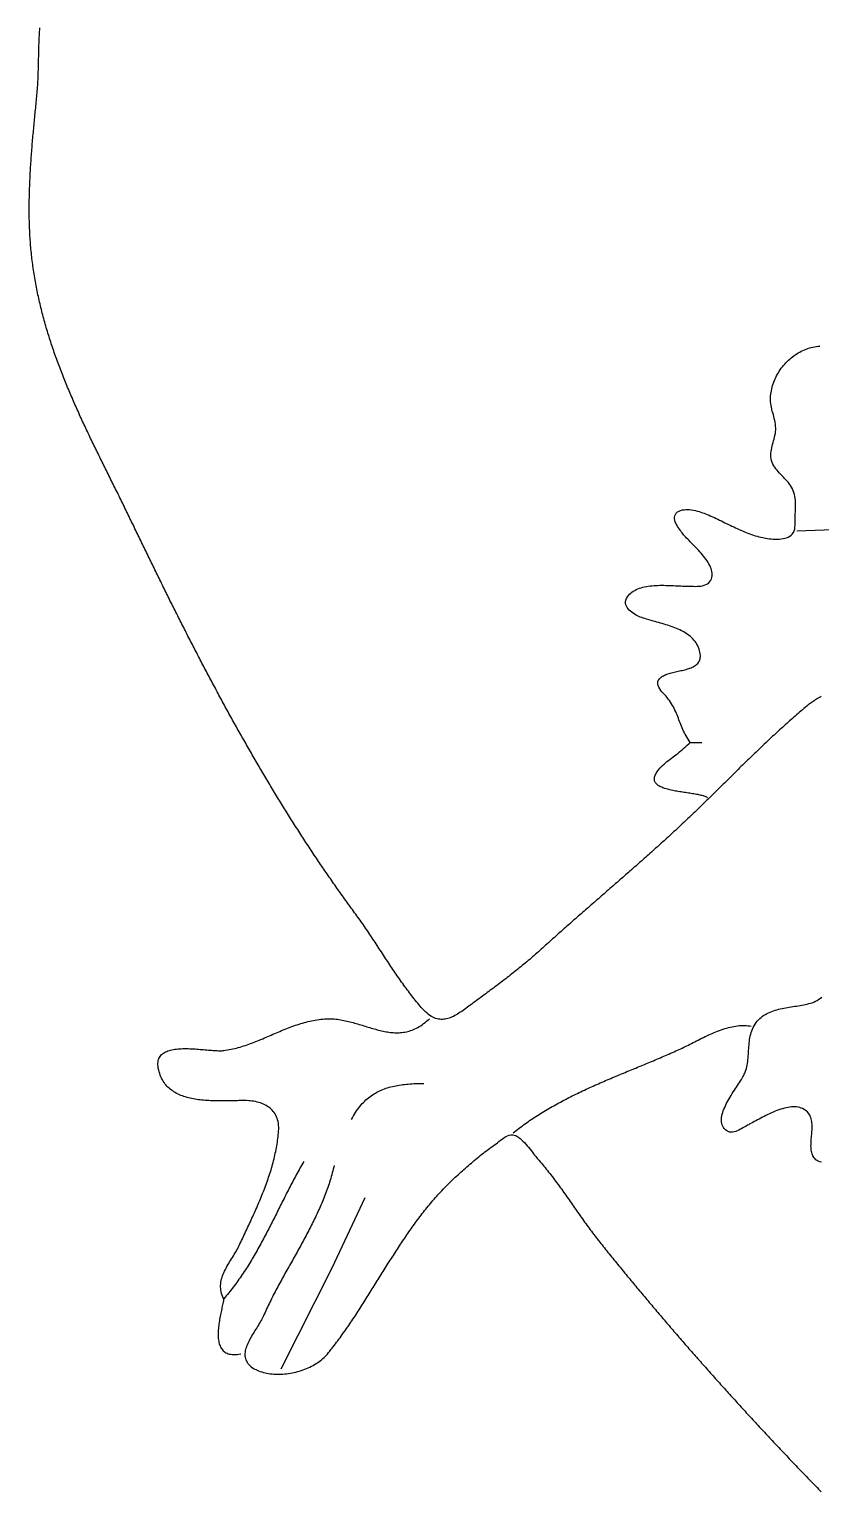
# Model space of a CAD drawing. Header units: millimetres. Extents: x 39 to 1263, y 30 to 1523.
# Drawn here: x 39 to 455, y 105 to 872 of the extents above; entities that cross this region are included whole.
import ezdxf

# ---------------------------------------------------------------- set-up
doc = ezdxf.new("R2010")
doc.units = ezdxf.units.MM
doc.layers.add('0_0_0', color=3, linetype='Continuous')

msp = doc.modelspace()

# ---------------------------------------------------------------- linework, layer by layer
at = {"layer": '0_0_0'}
for points in [[(455.29, 522.28), (454.64, 521.91), (453.99, 521.53), (453.36, 521.16), (452.75, 520.79), (452.15, 520.42), (451.57, 520.04), (451, 519.67), (450.45, 519.3), (449.92, 518.92), (449.41, 518.54), (448.92, 518.17), (448.45, 517.79), (447.68, 517.15), (446.92, 516.52), (446.16, 515.88), (445.4, 515.24), (444.64, 514.6), (443.88, 513.95), (443.12, 513.3), (442.37, 512.65), (441.61, 512), (440.86, 511.35), (440.11, 510.69), (439.36, 510.03), (438.62, 509.38), (437.87, 508.71), (437.13, 508.05), (436.38, 507.39), (435.64, 506.72), (434.9, 506.05), (434.16, 505.38), (433.42, 504.71), (432.69, 504.04), (431.95, 503.36), (431.22, 502.68), (430.48, 502.01), (429.75, 501.33), (429.02, 500.65), (428.29, 499.97), (427.56, 499.28), (426.83, 498.6), (426.1, 497.91), (425.38, 497.23), (424.65, 496.54), (423.93, 495.85), (423.2, 495.16), (422.48, 494.47), (421.76, 493.78), (421.04, 493.08), (420.32, 492.39), (419.6, 491.69), (418.88, 491), (418.16, 490.3), (417.44, 489.6), (416.72, 488.91), (416, 488.21), (415.29, 487.51), (414.57, 486.81), (413.85, 486.11), (413.14, 485.41), (412.42, 484.71), (411.71, 484), (410.99, 483.3), (410.28, 482.6), (409.57, 481.9), (408.85, 481.19), (408.14, 480.49), (407.42, 479.79), (406.71, 479.08), (406, 478.38), (405.28, 477.68), (404.57, 476.97), (403.86, 476.27), (403.15, 475.57), (402.43, 474.86), (401.72, 474.16), (401.01, 473.46), (400.29, 472.75), (399.58, 472.05), (398.86, 471.35), (398.15, 470.65), (397.44, 469.94), (396.72, 469.24), (396.01, 468.54), (395.29, 467.84), (394.58, 467.14), (393.86, 466.44), (393.14, 465.75), (392.43, 465.05), (391.71, 464.35), (390.99, 463.65), (390.27, 462.96), (389.55, 462.26), (388.83, 461.57), (388.11, 460.88), (387.39, 460.18), (386.67, 459.49), (385.95, 458.8), (385.23, 458.11), (384.5, 457.43), (383.78, 456.74), (383.05, 456.05), (382.32, 455.37), (381.6, 454.69), (380.87, 454), (380.14, 453.32), (379.41, 452.64), (378.68, 451.97), (377.95, 451.29), (377.21, 450.61), (376.47, 449.93), (375.73, 449.26), (374.99, 448.58), (374.26, 447.91), (373.52, 447.23), (372.77, 446.56), (372.03, 445.89), (371.29, 445.22), (370.55, 444.55), (369.81, 443.87), (369.06, 443.21), (368.32, 442.54), (367.57, 441.87), (366.83, 441.2), (366.08, 440.53), (365.34, 439.87), (364.59, 439.2), (363.84, 438.53), (363.09, 437.87), (362.35, 437.2), (361.6, 436.54), (360.85, 435.88), (360.1, 435.21), (359.35, 434.55), (358.6, 433.89), (357.85, 433.23), (357.1, 432.57), (356.35, 431.9), (355.59, 431.24), (354.84, 430.58), (354.09, 429.92), (353.34, 429.26), (352.58, 428.6), (351.83, 427.95), (351.08, 427.29), (350.33, 426.63), (349.57, 425.97), (348.82, 425.31), (348.06, 424.65), (347.31, 424), (346.56, 423.34), (345.8, 422.68), (345.05, 422.02), (344.29, 421.37), (343.54, 420.71), (342.78, 420.05), (342.03, 419.4), (341.27, 418.74), (340.52, 418.08), (339.76, 417.42), (339.01, 416.77), (338.26, 416.11), (337.5, 415.45), (336.75, 414.8), (335.99, 414.14), (335.24, 413.48), (334.48, 412.83), (333.73, 412.17), (332.98, 411.51), (332.22, 410.85), (331.47, 410.19), (330.71, 409.54), (329.96, 408.88), (329.21, 408.22), (328.46, 407.56), (327.7, 406.9), (326.95, 406.24), (326.2, 405.58), (325.45, 404.92), (324.69, 404.26), (323.94, 403.6), (323.19, 402.94), (322.44, 402.28), (321.69, 401.62), (320.94, 400.96), (320.19, 400.29), (319.44, 399.63), (318.7, 398.97), (317.95, 398.3), (317.2, 397.64), (316.45, 396.98), (315.71, 396.31), (314.96, 395.64), (314.21, 394.98), (313.47, 394.31), (312.72, 393.64), (311.98, 392.97), (311.24, 392.31), (310.49, 391.64), (309.75, 390.97), (309.01, 390.3), (308.27, 389.62), (307.53, 388.95), (306.77, 388.27), (306.02, 387.59), (305.26, 386.92), (304.5, 386.25), (303.73, 385.58), (302.96, 384.92), (302.2, 384.26), (301.42, 383.61), (300.65, 382.95), (299.87, 382.3), (299.09, 381.66), (298.31, 381.01), (297.53, 380.37), (296.74, 379.74), (295.95, 379.1), (295.16, 378.47), (294.37, 377.84), (293.58, 377.21), (292.79, 376.59), (291.99, 375.96), (291.19, 375.34), (290.39, 374.72), (289.59, 374.1), (288.79, 373.49), (287.98, 372.87), (287.18, 372.26), (286.37, 371.65), (285.56, 371.04), (284.75, 370.43), (283.94, 369.83), (283.13, 369.22), (282.32, 368.61), (281.51, 368.01), (280.69, 367.41), (279.88, 366.8), (279.07, 366.2), (278.25, 365.6), (277.43, 365), (276.62, 364.39), (275.8, 363.79), (274.98, 363.19), (274.17, 362.59), (273.35, 361.99), (272.53, 361.39), (271.75, 360.81), (270.98, 360.23), (270.21, 359.66), (269.45, 359.1), (268.7, 358.55), (267.95, 358), (267.21, 357.47), (266.47, 356.96), (265.74, 356.47), (265.01, 355.99), (264.29, 355.54), (263.56, 355.11), (262.84, 354.72), (262.13, 354.35), (261.41, 354.01), (260.69, 353.71), (259.98, 353.44), (259.27, 353.21), (258.55, 353.02), (257.84, 352.88), (257.12, 352.78), (256.4, 352.73), (255.68, 352.73), (254.96, 352.78), (254.24, 352.89), (253.51, 353.05), (252.78, 353.27), (252.04, 353.55), (251.3, 353.9), (250.55, 354.31), (249.8, 354.79), (249.04, 355.34), (248.27, 355.96), (247.5, 356.66), (246.72, 357.44), (245.93, 358.29), (245.28, 359.03), (244.64, 359.77), (244, 360.52), (243.37, 361.27), (242.74, 362.03), (242.12, 362.8), (241.5, 363.57), (240.88, 364.34), (240.27, 365.12), (239.67, 365.91), (239.06, 366.7), (238.46, 367.49), (237.87, 368.28), (237.28, 369.08), (236.69, 369.89), (236.1, 370.69), (235.52, 371.51), (234.94, 372.32), (234.36, 373.14), (233.79, 373.96), (233.22, 374.78), (232.65, 375.6), (232.08, 376.43), (231.51, 377.26), (230.95, 378.09), (230.39, 378.92), (229.83, 379.76), (229.27, 380.59), (228.72, 381.43), (228.16, 382.27), (227.61, 383.11), (227.06, 383.95), (226.5, 384.79), (225.95, 385.63), (225.4, 386.48), (224.85, 387.32), (224.3, 388.16), (223.75, 389), (223.2, 389.85), (222.65, 390.69), (222.1, 391.53), (221.55, 392.37), (221, 393.21), (220.45, 394.04), (219.9, 394.88), (219.35, 395.72), (218.79, 396.55), (218.24, 397.38), (217.68, 398.21), (217.12, 399.04), (216.56, 399.86), (216, 400.69), (215.44, 401.51), (214.87, 402.32), (214.31, 403.14), (213.74, 403.95), (213.16, 404.76), (212.59, 405.56), (212.01, 406.36), (211.43, 407.16), (210.85, 407.95), (210.26, 408.75), (209.67, 409.56), (209.08, 410.36), (208.49, 411.17), (207.9, 411.97), (207.31, 412.78), (206.73, 413.59), (206.14, 414.4), (205.56, 415.21), (204.97, 416.02), (204.39, 416.83), (203.81, 417.64), (203.23, 418.45), (202.65, 419.27), (202.08, 420.08), (201.5, 420.89), (200.93, 421.71), (200.35, 422.53), (199.78, 423.34), (199.21, 424.16), (198.64, 424.98), (198.07, 425.8), (197.5, 426.62), (196.93, 427.44), (196.36, 428.26), (195.8, 429.08), (195.23, 429.9), (194.67, 430.73), (194.11, 431.55), (193.54, 432.37), (192.98, 433.2), (192.42, 434.02), (191.87, 434.85), (191.31, 435.68), (190.75, 436.51), (190.2, 437.33), (189.64, 438.16), (189.09, 438.99), (188.53, 439.82), (187.98, 440.66), (187.43, 441.49), (186.88, 442.32), (186.33, 443.15), (185.79, 443.99), (185.24, 444.82), (184.69, 445.66), (184.15, 446.49), (183.6, 447.33), (183.06, 448.17), (182.52, 449), (181.98, 449.84), (181.44, 450.68), (180.9, 451.52), (180.36, 452.36), (179.82, 453.2), (179.29, 454.04), (178.75, 454.88), (178.21, 455.73), (177.68, 456.57), (177.15, 457.41), (176.62, 458.26), (176.08, 459.1), (175.55, 459.95), (175.03, 460.79), (174.5, 461.64), (173.97, 462.49), (173.44, 463.33), (172.92, 464.18), (172.39, 465.03), (171.87, 465.88), (171.34, 466.73), (170.82, 467.58), (170.3, 468.43), (169.78, 469.28), (169.26, 470.14), (168.74, 470.99), (168.22, 471.84), (167.71, 472.69), (167.19, 473.55), (166.67, 474.4), (166.16, 475.26), (165.64, 476.12), (165.13, 476.97), (164.62, 477.83), (164.11, 478.69), (163.6, 479.54), (163.09, 480.4), (162.58, 481.26), (162.07, 482.12), (161.56, 482.98), (161.06, 483.84), (160.55, 484.7), (160.04, 485.56), (159.54, 486.42), (159.04, 487.29), (158.53, 488.15), (158.03, 489.01), (157.53, 489.88), (157.03, 490.74), (156.53, 491.61), (156.03, 492.47), (155.53, 493.34), (155.04, 494.2), (154.54, 495.07), (154.04, 495.94), (153.55, 496.8), (153.05, 497.67), (152.56, 498.54), (152.07, 499.41), (151.57, 500.28), (151.08, 501.15), (150.59, 502.02), (150.1, 502.89), (149.61, 503.76), (149.12, 504.63), (148.63, 505.5), (148.15, 506.37), (147.66, 507.24), (147.17, 508.12), (146.69, 508.99), (146.2, 509.86), (145.72, 510.74), (145.24, 511.61), (144.75, 512.49), (144.27, 513.36), (143.79, 514.24), (143.31, 515.11), (142.83, 515.99), (142.35, 516.87), (141.87, 517.74), (141.39, 518.62), (140.92, 519.5), (140.44, 520.38), (139.96, 521.25), (139.49, 522.13), (139.01, 523.01), (138.54, 523.89), (138.06, 524.77), (137.59, 525.65), (137.12, 526.53), (136.65, 527.41), (136.18, 528.29), (135.7, 529.18), (135.23, 530.06), (134.76, 530.94), (134.3, 531.82), (133.83, 532.7), (133.36, 533.59), (132.89, 534.47), (132.43, 535.35), (131.96, 536.24), (131.49, 537.12), (131.03, 538.01), (130.57, 538.89), (130.1, 539.78), (129.64, 540.66), (129.18, 541.55), (128.71, 542.43), (128.25, 543.32), (127.79, 544.21), (127.33, 545.09), (126.87, 545.98), (126.41, 546.87), (125.95, 547.76), (125.49, 548.64), (125.04, 549.53), (124.58, 550.42), (124.12, 551.31), (123.67, 552.2), (123.21, 553.09), (122.75, 553.98), (122.3, 554.86), (121.85, 555.75), (121.39, 556.64), (120.94, 557.53), (120.48, 558.42), (120.03, 559.32), (119.58, 560.21), (119.13, 561.1), (118.68, 561.99), (118.23, 562.88), (117.78, 563.77), (117.33, 564.66), (116.88, 565.55), (116.43, 566.45), (115.98, 567.34), (115.53, 568.23), (115.09, 569.12), (114.64, 570.02), (114.19, 570.91), (113.75, 571.8), (113.3, 572.7), (112.85, 573.59), (112.41, 574.48), (111.97, 575.38), (111.52, 576.27), (111.08, 577.17), (110.63, 578.06), (110.19, 578.95), (109.75, 579.85), (109.31, 580.74), (108.86, 581.64), (108.42, 582.53), (107.98, 583.43), (107.54, 584.32), (107.1, 585.22), (106.66, 586.12), (106.22, 587.01), (105.78, 587.91), (105.34, 588.8), (104.91, 589.7), (104.47, 590.59), (104.03, 591.49), (103.59, 592.39), (103.15, 593.28), (102.72, 594.18), (102.28, 595.08), (101.85, 595.97), (101.41, 596.87), (100.97, 597.77), (100.54, 598.66), (100.1, 599.56), (99.67, 600.46), (99.24, 601.35), (98.8, 602.25), (98.37, 603.15), (97.93, 604.04), (97.5, 604.94), (97.07, 605.84), (96.64, 606.74), (96.2, 607.63), (95.77, 608.53), (95.34, 609.43), (94.91, 610.33), (94.48, 611.22), (94.05, 612.12), (93.61, 613.03), (93.17, 613.94), (92.73, 614.85), (92.29, 615.75), (91.85, 616.66), (91.41, 617.57), (90.97, 618.47), (90.53, 619.37), (90.09, 620.28), (89.65, 621.18), (89.2, 622.08), (88.76, 622.98), (88.32, 623.88), (87.87, 624.78), (87.43, 625.67), (86.99, 626.57), (86.54, 627.47), (86.1, 628.36), (85.66, 629.26), (85.21, 630.15), (84.77, 631.05), (84.32, 631.94), (83.88, 632.83), (83.44, 633.72), (82.99, 634.62), (82.55, 635.51), (82.11, 636.4), (81.66, 637.29), (81.22, 638.18), (80.78, 639.07), (80.34, 639.96), (79.9, 640.85), (79.45, 641.74), (79.01, 642.63), (78.57, 643.51), (78.14, 644.4), (77.7, 645.29), (77.26, 646.18), (76.82, 647.07), (76.38, 647.95), (75.95, 648.84), (75.51, 649.73), (75.08, 650.61), (74.65, 651.5), (74.21, 652.39), (73.78, 653.28), (73.35, 654.16), (72.92, 655.05), (72.49, 655.94), (72.06, 656.83), (71.64, 657.71), (71.21, 658.6), (70.79, 659.49), (70.37, 660.38), (69.94, 661.26), (69.52, 662.15), (69.11, 663.04), (68.69, 663.93), (68.27, 664.82), (67.86, 665.71), (67.44, 666.6), (67.03, 667.49), (66.62, 668.38), (66.21, 669.27), (65.81, 670.16), (65.4, 671.06), (65, 671.95), (64.6, 672.84), (64.2, 673.74), (63.8, 674.63), (63.4, 675.53), (63.01, 676.42), (62.62, 677.32), (62.22, 678.21), (61.84, 679.11), (61.45, 680.01), (61.07, 680.91), (60.68, 681.81), (60.3, 682.71), (59.92, 683.61), (59.55, 684.51), (59.18, 685.42), (58.8, 686.32), (58.44, 687.22), (58.07, 688.13), (57.7, 689.04), (57.34, 689.94), (56.98, 690.85), (56.63, 691.76), (56.27, 692.67), (55.92, 693.58), (55.57, 694.5), (55.23, 695.41), (54.88, 696.33), (54.54, 697.24), (54.2, 698.16), (53.87, 699.08), (53.54, 700), (53.21, 700.92), (52.88, 701.84), (52.56, 702.76), (52.23, 703.69), (51.92, 704.61), (51.6, 705.54), (51.29, 706.47), (50.98, 707.4), (50.68, 708.33), (50.37, 709.27), (50.08, 710.2), (49.78, 711.14), (49.49, 712.07), (49.2, 713.01), (48.91, 713.95), (48.63, 714.9), (48.35, 715.84), (48.08, 716.79), (47.81, 717.73), (47.54, 718.68), (47.27, 719.63), (47.01, 720.59), (46.76, 721.54), (46.5, 722.5), (46.25, 723.45), (46.01, 724.41), (45.77, 725.38), (45.53, 726.34), (45.29, 727.3), (45.06, 728.27), (44.84, 729.24), (44.62, 730.21), (44.4, 731.18), (44.18, 732.16), (43.97, 733.14), (43.77, 734.12), (43.57, 735.1), (43.37, 736.08), (43.18, 737.07), (42.99, 738.05), (42.8, 739.04), (42.62, 740.04), (42.45, 741.03), (42.28, 742.03), (42.11, 743.03), (41.95, 744.03), (41.79, 745.03), (41.64, 746.04), (41.49, 747.04), (41.34, 748.05), (41.21, 749.07), (41.07, 750.08), (40.94, 751.1), (40.82, 752.12), (40.7, 753.1), (40.59, 754.08), (40.49, 755.06), (40.39, 756.04), (40.3, 757.03), (40.21, 758.01), (40.13, 759), (40.05, 759.99), (39.97, 760.98), (39.9, 761.97), (39.84, 762.97), (39.78, 763.96), (39.72, 764.96), (39.67, 765.95), (39.63, 766.95), (39.58, 767.95), (39.55, 768.95), (39.51, 769.95), (39.48, 770.95), (39.46, 771.95), (39.43, 772.96), (39.42, 773.96), (39.4, 774.97), (39.39, 775.98), (39.39, 776.98), (39.38, 777.99), (39.39, 779), (39.39, 780.01), (39.4, 781.02), (39.41, 782.03), (39.42, 783.04), (39.44, 784.05), (39.46, 785.06), (39.49, 786.07), (39.52, 787.08), (39.55, 788.09), (39.58, 789.11), (39.62, 790.12), (39.66, 791.13), (39.7, 792.14), (39.74, 793.16), (39.79, 794.17), (39.84, 795.18), (39.89, 796.19), (39.95, 797.21), (40, 798.22), (40.06, 799.23), (40.12, 800.24), (40.19, 801.25), (40.25, 802.27), (40.32, 803.28), (40.39, 804.29), (40.46, 805.3), (40.54, 806.31), (40.61, 807.31), (40.69, 808.32), (40.77, 809.33), (40.85, 810.34), (40.93, 811.34), (41.01, 812.35), (41.1, 813.35), (41.18, 814.36), (41.27, 815.36), (41.36, 816.36), (41.45, 817.36), (41.54, 818.36), (41.63, 819.36), (41.72, 820.36), (41.81, 821.36), (41.91, 822.35), (42, 823.35), (42.1, 824.34), (42.19, 825.33), (42.29, 826.32), (42.39, 827.31), (42.48, 828.3), (42.58, 829.29), (42.68, 830.27), (42.78, 831.26), (42.87, 832.24), (42.97, 833.22), (43.07, 834.2), (43.17, 835.17), (43.27, 836.15), (43.36, 837.12), (43.46, 838.12), (43.55, 839.11), (43.63, 840.11), (43.7, 841.11), (43.77, 842.1), (43.83, 843.1), (43.89, 844.1), (43.94, 845.1), (43.99, 846.11), (44.03, 847.11), (44.07, 848.11), (44.11, 849.11), (44.14, 850.12), (44.17, 851.12), (44.2, 852.12), (44.22, 853.13), (44.25, 854.13), (44.27, 855.14), (44.29, 856.14), (44.32, 857.14), (44.34, 858.15), (44.36, 859.15), (44.39, 860.16), (44.41, 861.16), (44.44, 862.17), (44.47, 863.17), (44.5, 864.17), (44.54, 865.17), (44.57, 866.18), (44.62, 867.18), (44.66, 868.18), (44.71, 869.18), (44.77, 870.18), (44.83, 871.18), (44.9, 872.18), (44.97, 873.18)], [(395.53, 469.12), (395.17, 469.32), (394.77, 469.52), (394.34, 469.7), (393.87, 469.87), (393.37, 470.04), (392.84, 470.2), (392.28, 470.35), (391.69, 470.49), (391.08, 470.62), (390.45, 470.75), (389.79, 470.88), (389.12, 471), (388.43, 471.12), (387.73, 471.23), (387.01, 471.35), (386.28, 471.46), (385.54, 471.57), (384.79, 471.68), (384.03, 471.79), (383.27, 471.9), (382.51, 472.01), (381.75, 472.13), (380.99, 472.24), (380.23, 472.37), (379.48, 472.49), (378.73, 472.62), (378, 472.76), (377.27, 472.9), (376.56, 473.05), (375.86, 473.2), (375.17, 473.37), (374.5, 473.54), (373.86, 473.72), (373.23, 473.92), (372.63, 474.12), (372.05, 474.33), (371.5, 474.56), (370.98, 474.8), (370.49, 475.05), (370.04, 475.32), (369.61, 475.6), (369.23, 475.89), (368.88, 476.21), (368.57, 476.54), (368.31, 476.88), (368.08, 477.25), (367.91, 477.63), (367.78, 478.03), (367.7, 478.45), (367.67, 478.89), (367.69, 479.36), (367.77, 479.84), (367.91, 480.35), (368.1, 480.88), (368.35, 481.43), (368.67, 482.01), (369.05, 482.61), (369.5, 483.24), (370.01, 483.9), (370.59, 484.58), (371.25, 485.29), (371.98, 486.03), (372.72, 486.73), (373.49, 487.41), (374.28, 488.06), (375.08, 488.7), (375.89, 489.32), (376.71, 489.93), (377.54, 490.54), (378.4, 491.19), (379.25, 491.84), (380.09, 492.5), (380.92, 493.17), (381.75, 493.85), (382.56, 494.53), (383.37, 495.23), (384.17, 495.94), (384.96, 496.65), (385.75, 497.38), (386.53, 498.12), (385.92, 498.97), (385.36, 499.83), (384.83, 500.68), (384.33, 501.53), (383.87, 502.38), (383.44, 503.23), (383.03, 504.08), (382.64, 504.93), (382.27, 505.78), (381.92, 506.63), (381.58, 507.48), (381.24, 508.33), (380.91, 509.17), (380.58, 510.02), (380.25, 510.87), (379.92, 511.71), (379.57, 512.55), (379.22, 513.4), (378.85, 514.24), (378.46, 515.08), (378.05, 515.92), (377.62, 516.75), (377.15, 517.59), (376.66, 518.43), (376.13, 519.26), (375.56, 520.09), (374.95, 520.92), (374.29, 521.75), (373.59, 522.58), (372.84, 523.41), (372.27, 524), (371.66, 524.69), (371.04, 525.44), (370.46, 526.24), (369.96, 527.09), (369.6, 527.96), (369.4, 528.84), (369.42, 529.71), (369.7, 530.57), (369.97, 531.02), (370.27, 531.44), (370.62, 531.83), (371.02, 532.19), (371.45, 532.53), (371.92, 532.84), (372.42, 533.13), (372.95, 533.4), (373.52, 533.65), (374.1, 533.88), (374.72, 534.1), (375.35, 534.3), (376, 534.5), (376.67, 534.68), (377.35, 534.85), (378.04, 535.02), (378.75, 535.18), (379.45, 535.33), (380.17, 535.49), (380.88, 535.65), (381.59, 535.81), (382.3, 535.97), (383, 536.13), (383.69, 536.31), (384.37, 536.49), (385.04, 536.68), (385.69, 536.89), (386.32, 537.11), (386.93, 537.35), (387.52, 537.6), (388.08, 537.87), (388.61, 538.16), (389.11, 538.48), (389.58, 538.82), (390.01, 539.19), (390.4, 539.58), (390.75, 540), (391.05, 540.46), (391.31, 540.95), (391.52, 541.47), (391.68, 542.03), (391.78, 542.63), (391.83, 543.27), (391.82, 543.95), (391.75, 544.67), (391.61, 545.44), (391.41, 546.25), (391.13, 547.12), (390.79, 548.03), (390.42, 548.87), (390, 549.67), (389.53, 550.43), (389.02, 551.16), (388.46, 551.85), (387.87, 552.51), (387.24, 553.14), (386.58, 553.73), (385.88, 554.3), (385.14, 554.84), (384.38, 555.35), (383.59, 555.84), (382.78, 556.3), (381.94, 556.74), (381.09, 557.16), (380.21, 557.56), (379.31, 557.94), (378.41, 558.31), (377.48, 558.65), (376.55, 558.99), (375.61, 559.3), (374.66, 559.61), (373.71, 559.91), (372.75, 560.19), (371.8, 560.47), (370.84, 560.75), (369.89, 561.01), (368.95, 561.27), (368.01, 561.53), (367.08, 561.79), (366.17, 562.05), (365.27, 562.31), (364.38, 562.57), (363.52, 562.84), (362.67, 563.11), (361.85, 563.39), (361.05, 563.67), (360.28, 563.96), (359.53, 564.27), (358.79, 564.6), (358.03, 564.99), (357.26, 565.42), (356.5, 565.9), (355.77, 566.42), (355.07, 566.99), (354.43, 567.59), (353.86, 568.24), (353.37, 568.92), (352.98, 569.64), (352.71, 570.39), (352.56, 571.18), (352.56, 572), (352.71, 572.85), (353.04, 573.72), (353.56, 574.62), (354.06, 575.3), (354.61, 575.92), (355.22, 576.49), (355.87, 577.02), (356.57, 577.5), (357.31, 577.94), (358.09, 578.34), (358.91, 578.7), (359.76, 579.02), (360.64, 579.3), (361.56, 579.56), (362.49, 579.77), (363.45, 579.96), (364.43, 580.12), (365.43, 580.26), (366.44, 580.37), (367.47, 580.45), (368.5, 580.52), (369.54, 580.56), (370.59, 580.59), (371.63, 580.6), (372.68, 580.6), (373.71, 580.58), (374.75, 580.56), (375.77, 580.52), (376.77, 580.48), (377.77, 580.44), (378.74, 580.39), (379.69, 580.34), (380.62, 580.29), (381.52, 580.25), (382.4, 580.21), (383.23, 580.17), (384.04, 580.14), (384.81, 580.13), (385.53, 580.12), (386.37, 580.11), (387.26, 580.09), (388.19, 580.07), (389.15, 580.06), (390.11, 580.08), (391.08, 580.13), (392.03, 580.23), (392.96, 580.4), (393.85, 580.63), (394.69, 580.96), (395.47, 581.38), (396.17, 581.91), (396.79, 582.56), (397.31, 583.35), (397.64, 584.05), (397.87, 584.77), (398, 585.51), (398.05, 586.26), (398.02, 587.03), (397.91, 587.8), (397.72, 588.59), (397.47, 589.38), (397.15, 590.18), (396.77, 590.99), (396.34, 591.8), (395.86, 592.61), (395.33, 593.43), (394.76, 594.24), (394.16, 595.05), (393.52, 595.86), (392.86, 596.67), (392.18, 597.46), (391.48, 598.25), (390.77, 599.03), (390.05, 599.8), (389.33, 600.56), (388.61, 601.3), (387.9, 602.02), (387.2, 602.73), (386.52, 603.43), (385.85, 604.1), (385.21, 604.75), (384.61, 605.38), (384.04, 605.98), (383.5, 606.56), (383.02, 607.11), (382.58, 607.63), (382.2, 608.12), (381.78, 608.68), (381.31, 609.32), (380.81, 610), (380.31, 610.74), (379.82, 611.51), (379.37, 612.31), (378.96, 613.13), (378.62, 613.96), (378.38, 614.78), (378.24, 615.59), (378.23, 616.37), (378.37, 617.13), (378.68, 617.84), (379.17, 618.5), (379.86, 619.09), (380.63, 619.54), (381.45, 619.89), (382.33, 620.14), (383.25, 620.29), (384.21, 620.37), (385.19, 620.37), (386.19, 620.31), (387.2, 620.19), (388.21, 620.02), (389.21, 619.81), (390.19, 619.56), (391.15, 619.29), (392.07, 619), (392.95, 618.7), (393.77, 618.4), (394.53, 618.11), (395.46, 617.73), (396.38, 617.34), (397.31, 616.94), (398.23, 616.53), (399.15, 616.11), (400.07, 615.69), (400.99, 615.25), (401.92, 614.81), (402.84, 614.37), (403.76, 613.92), (404.68, 613.47), (405.61, 613.02), (406.53, 612.57), (407.46, 612.12), (408.38, 611.68), (409.31, 611.23), (410.24, 610.8), (411.17, 610.37), (412.11, 609.94), (413.05, 609.53), (413.98, 609.12), (414.93, 608.73), (415.87, 608.34), (416.82, 607.98), (417.77, 607.62), (418.72, 607.28), (419.68, 606.96), (420.64, 606.65), (421.61, 606.37), (422.58, 606.1), (423.55, 605.86), (424.53, 605.64), (425.31, 605.48), (426.17, 605.33), (427.08, 605.18), (428.04, 605.06), (429.04, 604.95), (430.07, 604.88), (431.11, 604.83), (432.16, 604.83), (433.2, 604.86), (434.23, 604.95), (435.23, 605.1), (436.19, 605.3), (437.1, 605.57), (437.95, 605.92), (438.73, 606.34), (439.43, 606.84), (440.04, 607.44), (440.64, 608.27), (441.06, 609.16), (441.34, 610.1), (441.5, 611.09), (441.58, 612.09), (441.59, 613.11), (441.58, 614.13), (441.56, 615.14), (441.57, 616.12), (441.61, 617.14), (441.66, 618.17), (441.71, 619.19), (441.76, 620.21), (441.79, 621.24), (441.81, 622.26), (441.81, 623.28), (441.77, 624.29), (441.7, 625.3), (441.59, 626.3), (441.43, 627.3), (441.22, 628.28), (440.94, 629.26), (440.6, 630.23), (440.18, 631.18), (439.69, 632.12), (439.18, 632.95), (438.62, 633.74), (438.02, 634.51), (437.4, 635.26), (436.74, 635.99), (436.07, 636.71), (435.39, 637.42), (434.71, 638.12), (434.02, 638.83), (433.35, 639.54), (432.7, 640.27), (432.07, 641.01), (431.47, 641.77), (430.92, 642.56), (430.4, 643.38), (429.94, 644.23), (429.54, 645.12), (429.21, 646.08), (428.99, 647.02), (428.86, 647.97), (428.82, 648.91), (428.84, 649.86), (428.94, 650.8), (429.09, 651.74), (429.28, 652.68), (429.5, 653.62), (429.75, 654.56), (430.01, 655.5), (430.28, 656.44), (430.54, 657.39), (430.78, 658.34), (431, 659.28), (431.18, 660.24), (431.32, 661.19), (431.39, 662.16), (431.4, 663.12), (431.34, 664.14), (431.23, 665.16), (431.07, 666.16), (430.87, 667.16), (430.64, 668.15), (430.39, 669.13), (430.13, 670.12), (429.86, 671.1), (429.6, 672.08), (429.36, 673.07), (429.13, 674.06), (428.94, 675.06), (428.78, 676.06), (428.67, 677.07), (428.62, 678.09), (428.64, 679.12), (428.7, 680.04), (428.79, 680.95), (428.92, 681.86), (429.08, 682.76), (429.27, 683.66), (429.49, 684.56), (429.74, 685.45), (430.02, 686.32), (430.33, 687.2), (430.67, 688.06), (431.03, 688.91), (431.43, 689.75), (431.85, 690.58), (432.29, 691.4), (432.76, 692.2), (433.26, 692.99), (433.78, 693.77), (434.32, 694.52), (434.88, 695.27), (435.47, 695.99), (436.08, 696.7), (436.71, 697.39), (437.36, 698.06), (438.03, 698.7), (438.71, 699.33), (439.42, 699.94), (440.14, 700.52), (440.88, 701.08), (441.64, 701.61), (442.41, 702.12), (443.2, 702.6), (444, 703.06), (444.82, 703.48), (445.65, 703.88), (446.49, 704.25), (447.35, 704.59), (448.21, 704.9), (449.09, 705.17), (449.97, 705.42), (450.87, 705.63), (451.77, 705.81), (452.69, 705.95), (453.6, 706.05), (454.53, 706.12)], [(442.53, 609.12), (466.53, 610.12)], [(386.53, 498.12), (392.53, 498.12)], [(455.36, 277.75), (454.5, 277.98), (453.68, 278.34), (453.07, 278.7), (452.53, 279.11), (452.04, 279.55), (451.62, 280.02), (451.25, 280.53), (450.94, 281.06), (450.67, 281.63), (450.45, 282.23), (450.27, 282.85), (450.13, 283.49), (450.03, 284.16), (449.96, 284.85), (449.92, 285.55), (449.9, 286.27), (449.91, 287.01), (449.93, 287.75), (449.97, 288.51), (450.02, 289.28), (450.08, 290.05), (450.15, 290.83), (450.22, 291.62), (450.29, 292.4), (450.35, 293.18), (450.4, 293.96), (450.45, 294.74), (450.48, 295.51), (450.49, 296.28), (450.48, 297.03), (450.45, 297.77), (450.38, 298.5), (450.29, 299.21), (450.16, 299.91), (450, 300.59), (449.79, 301.24), (449.54, 301.88), (449.24, 302.49), (448.89, 303.07), (448.48, 303.62), (448.02, 304.15), (447.49, 304.64), (446.9, 305.1), (446.24, 305.52), (445.51, 305.9), (444.76, 306.22), (443.98, 306.46), (443.17, 306.65), (442.34, 306.77), (441.48, 306.83), (440.6, 306.83), (439.7, 306.79), (438.78, 306.69), (437.84, 306.55), (436.9, 306.36), (435.94, 306.14), (434.97, 305.87), (434, 305.57), (433.02, 305.25), (432.04, 304.89), (431.07, 304.51), (430.09, 304.1), (429.12, 303.68), (428.15, 303.24), (427.19, 302.79), (426.24, 302.33), (425.31, 301.86), (424.39, 301.39), (423.49, 300.91), (422.61, 300.45), (421.75, 299.98), (420.92, 299.53), (420.11, 299.08), (419.33, 298.65), (418.58, 298.24), (417.86, 297.85), (417.18, 297.48), (416.53, 297.14), (415.86, 296.78), (415.15, 296.37), (414.4, 295.94), (413.63, 295.5), (412.84, 295.07), (412.03, 294.66), (411.21, 294.29), (410.38, 293.98), (409.56, 293.74), (408.74, 293.59), (407.94, 293.54), (407.15, 293.61), (406.39, 293.82), (405.66, 294.19), (404.97, 294.72), (404.31, 295.44), (403.87, 296.08), (403.52, 296.75), (403.25, 297.46), (403.06, 298.18), (402.94, 298.94), (402.89, 299.71), (402.91, 300.51), (402.99, 301.33), (403.13, 302.16), (403.32, 303.01), (403.57, 303.88), (403.86, 304.75), (404.2, 305.64), (404.57, 306.53), (404.98, 307.43), (405.43, 308.34), (405.9, 309.25), (406.4, 310.16), (406.92, 311.06), (407.45, 311.97), (408, 312.87), (408.55, 313.76), (409.12, 314.65), (409.68, 315.52), (410.24, 316.39), (410.79, 317.23), (411.34, 318.07), (411.87, 318.88), (412.38, 319.68), (412.87, 320.45), (413.34, 321.2), (413.78, 321.93), (414.18, 322.63), (414.55, 323.3), (414.87, 323.94), (415.15, 324.55), (415.39, 325.12), (415.7, 326.01), (415.96, 326.92), (416.19, 327.84), (416.38, 328.77), (416.54, 329.7), (416.68, 330.65), (416.79, 331.6), (416.88, 332.56), (416.96, 333.53), (417.02, 334.5), (417.08, 335.47), (417.14, 336.44), (417.2, 337.41), (417.27, 338.37), (417.35, 339.34), (417.44, 340.3), (417.54, 341.26), (417.67, 342.21), (417.83, 343.15), (418.02, 344.08), (418.24, 345.01), (418.5, 345.92), (418.8, 346.82), (419.15, 347.7), (419.55, 348.57), (420.01, 349.43), (420.53, 350.26), (421.1, 351.08), (421.72, 351.84), (422.36, 352.55), (423.03, 353.21), (423.73, 353.82), (424.46, 354.39), (425.21, 354.91), (425.99, 355.4), (426.79, 355.84), (427.61, 356.25), (428.44, 356.62), (429.3, 356.96), (430.17, 357.28), (431.06, 357.56), (431.96, 357.83), (432.87, 358.07), (433.79, 358.29), (434.72, 358.49), (435.66, 358.68), (436.61, 358.85), (437.56, 359.02), (438.51, 359.17), (439.47, 359.32), (440.42, 359.47), (441.37, 359.62), (442.32, 359.76), (443.27, 359.91), (444.21, 360.07), (445.15, 360.23), (446.07, 360.41), (446.99, 360.59), (447.89, 360.79), (448.78, 361.01), (449.66, 361.25), (450.52, 361.51), (451.45, 361.86), (452.35, 362.27), (453.21, 362.75), (454.04, 363.28), (454.85, 363.86), (455.64, 364.47)], [(183.53, 278.12), (183.03, 277.26), (182.53, 276.39), (182.04, 275.53), (181.55, 274.66), (181.07, 273.79), (180.58, 272.92), (180.1, 272.04), (179.63, 271.17), (179.15, 270.29), (178.68, 269.41), (178.21, 268.53), (177.75, 267.65), (177.28, 266.77), (176.82, 265.89), (176.36, 265), (175.9, 264.12), (175.45, 263.23), (174.99, 262.34), (174.54, 261.45), (174.09, 260.57), (173.64, 259.68), (173.19, 258.79), (172.74, 257.9), (172.29, 257.01), (171.85, 256.12), (171.4, 255.23), (170.95, 254.33), (170.51, 253.44), (170.06, 252.55), (169.61, 251.66), (169.17, 250.77), (168.72, 249.88), (168.27, 248.99), (167.83, 248.1), (167.38, 247.22), (166.93, 246.33), (166.48, 245.44), (166.03, 244.56), (165.57, 243.67), (165.12, 242.79), (164.66, 241.9), (164.21, 241.02), (163.75, 240.14), (163.28, 239.26), (162.82, 238.38), (162.35, 237.51), (161.88, 236.63), (161.41, 235.76), (160.94, 234.89), (160.46, 234.02), (159.98, 233.15), (159.5, 232.29), (159.01, 231.42), (158.52, 230.56), (158.03, 229.7), (157.53, 228.84), (157.03, 227.99), (156.53, 227.14), (156.02, 226.29), (155.5, 225.44), (154.99, 224.6), (154.46, 223.76), (153.94, 222.92), (153.4, 222.08), (152.87, 221.25), (152.32, 220.42), (151.78, 219.59), (151.22, 218.77), (150.67, 217.95), (150.1, 217.14), (149.53, 216.32), (148.96, 215.51), (148.37, 214.71), (147.79, 213.91), (147.19, 213.11), (146.59, 212.32), (145.98, 211.53), (145.37, 210.74), (144.75, 209.96), (144.12, 209.18), (143.48, 208.41), (142.84, 207.64), (142.19, 206.88), (141.53, 206.12), (141.09, 207.02), (140.72, 207.91), (140.42, 208.79), (140.19, 209.67), (140.03, 210.54), (139.92, 211.41), (139.88, 212.27), (139.89, 213.13), (139.95, 213.98), (140.06, 214.82), (140.22, 215.66), (140.42, 216.5), (140.66, 217.33), (140.94, 218.16), (141.26, 218.98), (141.6, 219.8), (141.97, 220.62), (142.37, 221.43), (142.79, 222.24), (143.23, 223.05), (143.68, 223.85), (144.15, 224.65), (144.63, 225.45), (145.11, 226.25), (145.6, 227.04), (146.09, 227.83), (146.57, 228.62), (147.05, 229.41), (147.52, 230.2), (147.98, 230.99), (148.43, 231.77), (148.85, 232.55), (149.26, 233.34), (149.64, 234.12), (150.05, 234.99), (150.46, 235.86), (150.88, 236.74), (151.3, 237.61), (151.71, 238.5), (152.13, 239.38), (152.55, 240.27), (152.97, 241.16), (153.4, 242.05), (153.82, 242.95), (154.24, 243.85), (154.66, 244.75), (155.08, 245.65), (155.51, 246.56), (155.93, 247.47), (156.34, 248.38), (156.76, 249.29), (157.18, 250.21), (157.59, 251.13), (158, 252.05), (158.41, 252.98), (158.82, 253.9), (159.22, 254.83), (159.63, 255.76), (160.02, 256.69), (160.42, 257.63), (160.81, 258.56), (161.19, 259.5), (161.58, 260.44), (161.95, 261.38), (162.33, 262.33), (162.69, 263.27), (163.06, 264.22), (163.41, 265.17), (163.76, 266.12), (164.11, 267.07), (164.45, 268.02), (164.78, 268.98), (165.11, 269.93), (165.42, 270.89), (165.74, 271.85), (166.04, 272.81), (166.34, 273.77), (166.62, 274.73), (166.9, 275.7), (167.18, 276.66), (167.44, 277.62), (167.69, 278.59), (167.94, 279.56), (168.17, 280.52), (168.4, 281.49), (168.61, 282.46), (168.82, 283.43), (169.02, 284.4), (169.2, 285.37), (169.37, 286.34), (169.54, 287.31), (169.69, 288.29), (169.83, 289.26), (169.96, 290.23), (170.07, 291.2), (170.18, 292.17), (170.27, 293.15), (170.35, 294.12), (170.4, 295.2), (170.39, 296.25), (170.33, 297.25), (170.22, 298.2), (170.06, 299.12), (169.84, 300), (169.57, 300.83), (169.26, 301.63), (168.9, 302.39), (168.5, 303.1), (168.05, 303.79), (167.56, 304.43), (167.03, 305.03), (166.47, 305.6), (165.86, 306.13), (165.23, 306.63), (164.56, 307.09), (163.85, 307.52), (163.12, 307.91), (162.36, 308.27), (161.57, 308.59), (160.75, 308.88), (159.92, 309.14), (159.05, 309.37), (158.17, 309.57), (157.27, 309.74), (156.35, 309.87), (155.42, 309.98), (154.47, 310.05), (153.51, 310.1), (152.53, 310.12), (151.79, 310.12), (151.04, 310.12), (150.26, 310.11), (149.48, 310.1), (148.68, 310.08), (147.86, 310.07), (147.03, 310.05), (146.2, 310.03), (145.35, 310.01), (144.49, 310), (143.62, 309.98), (142.74, 309.97), (141.85, 309.95), (140.96, 309.95), (140.07, 309.94), (139.16, 309.94), (138.26, 309.95), (137.35, 309.96), (136.44, 309.98), (135.52, 310.01), (134.61, 310.04), (133.7, 310.09), (132.78, 310.14), (131.87, 310.21), (130.97, 310.28), (130.06, 310.37), (129.16, 310.47), (128.27, 310.58), (127.38, 310.71), (126.5, 310.85), (125.63, 311), (124.76, 311.18), (123.91, 311.36), (123.06, 311.57), (122.23, 311.79), (121.41, 312.03), (120.6, 312.3), (119.81, 312.58), (119.03, 312.88), (118.27, 313.2), (117.52, 313.55), (116.79, 313.92), (116.08, 314.31), (115.39, 314.72), (114.72, 315.16), (114.07, 315.63), (113.44, 316.12), (112.83, 316.64), (112.25, 317.19), (111.69, 317.76), (111.16, 318.37), (110.65, 319), (110.16, 319.67), (109.71, 320.36), (109.28, 321.09), (108.89, 321.85), (108.52, 322.64), (108.19, 323.46), (107.88, 324.33), (107.61, 325.22), (107.38, 326.15), (107.17, 327.12), (107.04, 327.99), (106.97, 328.81), (106.96, 329.59), (107.01, 330.32), (107.12, 331), (107.28, 331.65), (107.5, 332.25), (107.77, 332.81), (108.09, 333.33), (108.46, 333.81), (108.87, 334.26), (109.33, 334.67), (109.83, 335.04), (110.37, 335.38), (110.95, 335.7), (111.56, 335.98), (112.21, 336.23), (112.89, 336.45), (113.6, 336.65), (114.34, 336.82), (115.1, 336.96), (115.89, 337.09), (116.69, 337.19), (117.52, 337.27), (118.37, 337.33), (119.23, 337.37), (120.1, 337.4), (120.99, 337.41), (121.88, 337.41), (122.79, 337.4), (123.7, 337.37), (124.61, 337.33), (125.52, 337.28), (126.44, 337.23), (127.35, 337.17), (128.26, 337.1), (129.16, 337.03), (130.05, 336.96), (130.93, 336.88), (131.8, 336.81), (132.66, 336.73), (133.49, 336.66), (134.31, 336.59), (135.11, 336.52), (135.89, 336.46), (136.64, 336.41), (137.37, 336.37), (138.06, 336.34), (138.73, 336.31), (139.36, 336.3), (139.96, 336.31), (140.53, 336.32), (141.05, 336.36), (141.53, 336.41), (142.5, 336.55), (143.47, 336.7), (144.43, 336.87), (145.39, 337.06), (146.34, 337.27), (147.29, 337.49), (148.23, 337.73), (149.17, 337.98), (150.1, 338.25), (151.03, 338.52), (151.96, 338.81), (152.88, 339.12), (153.8, 339.43), (154.72, 339.75), (155.63, 340.08), (156.55, 340.42), (157.46, 340.77), (158.36, 341.12), (159.27, 341.49), (160.18, 341.85), (161.08, 342.23), (161.98, 342.6), (162.88, 342.98), (163.78, 343.37), (164.68, 343.75), (165.58, 344.14), (166.48, 344.53), (167.38, 344.92), (168.28, 345.3), (169.18, 345.69), (170.08, 346.07), (170.99, 346.46), (171.89, 346.83), (172.8, 347.21), (173.7, 347.58), (174.61, 347.94), (175.52, 348.3), (176.44, 348.65), (177.35, 348.99), (178.27, 349.33), (179.19, 349.65), (180.12, 349.97), (181.05, 350.27), (181.98, 350.56), (182.92, 350.85), (183.86, 351.11), (184.8, 351.37), (185.75, 351.61), (186.7, 351.84), (187.66, 352.05), (188.63, 352.24), (189.6, 352.42), (190.57, 352.58), (191.55, 352.72), (192.54, 352.85), (193.53, 352.95), (194.4, 353.02), (195.26, 353.06), (196.11, 353.09), (196.97, 353.08), (197.82, 353.06), (198.67, 353.02), (199.51, 352.96), (200.35, 352.88), (201.19, 352.78), (202.03, 352.67), (202.86, 352.54), (203.69, 352.39), (204.51, 352.24), (205.34, 352.07), (206.16, 351.88), (206.98, 351.69), (207.79, 351.49), (208.61, 351.28), (209.42, 351.06), (210.23, 350.84), (211.03, 350.61), (211.83, 350.37), (212.64, 350.13), (213.43, 349.89), (214.23, 349.65), (215.03, 349.4), (215.82, 349.16), (216.61, 348.91), (217.4, 348.67), (218.18, 348.43), (218.97, 348.2), (219.75, 347.97), (220.53, 347.74), (221.31, 347.53), (222.09, 347.32), (222.87, 347.12), (223.64, 346.93), (224.42, 346.74), (225.19, 346.58), (225.96, 346.42), (226.73, 346.28), (227.5, 346.15), (228.27, 346.04), (229.03, 345.94), (229.8, 345.86), (230.56, 345.8), (231.33, 345.76), (232.09, 345.74), (232.85, 345.74), (233.61, 345.77), (234.37, 345.81), (235.13, 345.88), (235.89, 345.98), (236.65, 346.1), (237.41, 346.25), (238.17, 346.43), (238.93, 346.63), (239.68, 346.87), (240.44, 347.14), (241.2, 347.44), (241.95, 347.77), (242.71, 348.14), (243.47, 348.54), (244.23, 348.98), (244.98, 349.45), (245.74, 349.96), (246.5, 350.51), (247.26, 351.1), (248.01, 351.73), (248.77, 352.41), (249.53, 353.12)], [(293.53, 293.12), (294.29, 293.74), (295.05, 294.36), (295.82, 294.97), (296.59, 295.57), (297.37, 296.16), (298.15, 296.76), (298.94, 297.34), (299.74, 297.92), (300.54, 298.49), (301.34, 299.06), (302.15, 299.62), (302.96, 300.18), (303.78, 300.73), (304.6, 301.28), (305.43, 301.82), (306.26, 302.36), (307.09, 302.89), (307.93, 303.41), (308.78, 303.94), (309.62, 304.45), (310.48, 304.97), (311.33, 305.47), (312.19, 305.98), (313.05, 306.47), (313.92, 306.97), (314.79, 307.46), (315.66, 307.95), (316.53, 308.43), (317.41, 308.91), (318.3, 309.38), (319.18, 309.85), (320.07, 310.32), (320.96, 310.78), (321.85, 311.24), (322.75, 311.69), (323.65, 312.15), (324.55, 312.59), (325.45, 313.04), (326.36, 313.48), (327.27, 313.92), (328.18, 314.36), (329.09, 314.79), (330, 315.22), (330.92, 315.65), (331.84, 316.08), (332.76, 316.5), (333.68, 316.92), (334.6, 317.34), (335.52, 317.75), (336.45, 318.16), (337.38, 318.58), (338.3, 318.98), (339.23, 319.39), (340.16, 319.8), (341.09, 320.2), (342.02, 320.6), (342.95, 321), (343.89, 321.4), (344.82, 321.8), (345.75, 322.19), (346.69, 322.58), (347.62, 322.98), (348.55, 323.37), (349.49, 323.76), (350.42, 324.15), (351.36, 324.54), (352.29, 324.92), (353.22, 325.31), (354.16, 325.7), (355.09, 326.08), (356.02, 326.47), (356.95, 326.85), (357.88, 327.23), (358.81, 327.62), (359.74, 328), (360.67, 328.38), (361.6, 328.77), (362.52, 329.15), (363.45, 329.54), (364.37, 329.92), (365.29, 330.3), (366.21, 330.69), (367.13, 331.07), (368.05, 331.46), (368.96, 331.85), (369.87, 332.23), (370.79, 332.62), (371.69, 333.01), (372.6, 333.4), (373.51, 333.79), (374.41, 334.18), (375.31, 334.57), (376.21, 334.97), (377.1, 335.36), (377.99, 335.76), (378.88, 336.16), (379.77, 336.56), (380.65, 336.96), (381.53, 337.37), (382.3, 337.73), (383.09, 338.1), (383.88, 338.49), (384.7, 338.89), (385.52, 339.3), (386.36, 339.72), (387.2, 340.15), (388.06, 340.59), (388.93, 341.03), (389.81, 341.48), (390.7, 341.92), (391.59, 342.37), (392.49, 342.82), (393.41, 343.26), (394.32, 343.7), (395.25, 344.14), (396.18, 344.57), (397.11, 344.99), (398.05, 345.4), (398.99, 345.81), (399.93, 346.19), (400.88, 346.57), (401.83, 346.93), (402.78, 347.27), (403.73, 347.6), (404.68, 347.9), (405.63, 348.19), (406.58, 348.45), (407.53, 348.68), (408.47, 348.9), (409.41, 349.08), (410.35, 349.24), (411.28, 349.36), (412.21, 349.46), (413.14, 349.52), (414.05, 349.55), (414.97, 349.54), (415.87, 349.49), (416.77, 349.41), (417.65, 349.29), (418.53, 349.12)], [(208.53, 300.12), (209.05, 301.1), (209.58, 302.05), (210.12, 302.97), (210.68, 303.86), (211.25, 304.71), (211.83, 305.53), (212.42, 306.32), (213.02, 307.09), (213.64, 307.82), (214.26, 308.52), (214.9, 309.2), (215.55, 309.84), (216.21, 310.46), (216.89, 311.05), (217.57, 311.62), (218.27, 312.16), (218.98, 312.68), (219.7, 313.17), (220.43, 313.63), (221.18, 314.08), (221.93, 314.5), (222.7, 314.89), (223.47, 315.27), (224.26, 315.62), (225.06, 315.96), (225.88, 316.27), (226.7, 316.56), (227.53, 316.84), (228.38, 317.09), (229.24, 317.33), (230.1, 317.55), (230.98, 317.75), (231.87, 317.94), (232.77, 318.11), (233.69, 318.26), (234.61, 318.4), (235.54, 318.53), (236.49, 318.64), (237.44, 318.74), (238.41, 318.82), (239.39, 318.9), (240.38, 318.96), (241.38, 319.01), (242.39, 319.05), (243.41, 319.08), (244.44, 319.1), (245.48, 319.12), (246.53, 319.12)], [(199.53, 276.12), (199.3, 275.13), (199.06, 274.15), (198.8, 273.17), (198.54, 272.2), (198.27, 271.22), (198, 270.26), (197.71, 269.3), (197.42, 268.34), (197.12, 267.38), (196.81, 266.43), (196.49, 265.49), (196.17, 264.54), (195.84, 263.6), (195.5, 262.67), (195.15, 261.74), (194.8, 260.81), (194.44, 259.88), (194.08, 258.96), (193.71, 258.04), (193.33, 257.12), (192.95, 256.21), (192.56, 255.3), (192.16, 254.39), (191.76, 253.48), (191.36, 252.58), (190.95, 251.68), (190.53, 250.78), (190.11, 249.88), (189.69, 248.99), (189.26, 248.1), (188.83, 247.21), (188.39, 246.32), (187.95, 245.43), (187.5, 244.55), (187.06, 243.67), (186.6, 242.79), (186.15, 241.91), (185.69, 241.03), (185.23, 240.15), (184.76, 239.28), (184.3, 238.4), (183.83, 237.53), (183.36, 236.66), (182.88, 235.79), (182.41, 234.92), (181.93, 234.05), (181.45, 233.18), (180.97, 232.31), (180.49, 231.45), (180, 230.58), (179.52, 229.71), (179.03, 228.85), (178.55, 227.98), (178.06, 227.11), (177.57, 226.25), (177.09, 225.38), (176.6, 224.52), (176.11, 223.65), (175.63, 222.78), (175.14, 221.92), (174.66, 221.05), (174.17, 220.18), (173.69, 219.31), (173.2, 218.44), (172.72, 217.57), (172.24, 216.7), (171.77, 215.83), (171.29, 214.95), (170.82, 214.08), (170.34, 213.2), (169.87, 212.32), (169.4, 211.45), (168.94, 210.56), (168.48, 209.68), (168.02, 208.8), (167.56, 207.91), (167.11, 207.03), (166.66, 206.14), (166.21, 205.25), (165.77, 204.35), (165.33, 203.46), (164.9, 202.56), (164.47, 201.66), (164.04, 200.76), (163.62, 199.85), (163.21, 198.94), (162.79, 198.03), (162.39, 197.12), (162.09, 196.47), (161.76, 195.81), (161.4, 195.13), (161.01, 194.45), (160.61, 193.75), (160.18, 193.04), (159.74, 192.32), (159.29, 191.6), (158.83, 190.86), (158.36, 190.12), (157.9, 189.38), (157.43, 188.63), (156.96, 187.88), (156.51, 187.12), (156.06, 186.36), (155.63, 185.6), (155.21, 184.84), (154.81, 184.08), (154.44, 183.33), (154.09, 182.57), (153.77, 181.82), (153.49, 181.08), (153.24, 180.33), (153.03, 179.6), (152.86, 178.87), (152.73, 178.15), (152.66, 177.44), (152.63, 176.74), (152.66, 176.05), (152.75, 175.37), (152.9, 174.7), (153.12, 174.05), (153.4, 173.41), (153.75, 172.78), (154.18, 172.17), (154.68, 171.58), (155.27, 171.01), (155.94, 170.45), (156.69, 169.91), (157.54, 169.4), (158.29, 169), (159.06, 168.62), (159.86, 168.28), (160.68, 167.97), (161.52, 167.69), (162.37, 167.44), (163.24, 167.22), (164.13, 167.03), (165.04, 166.87), (165.95, 166.74), (166.88, 166.63), (167.82, 166.56), (168.76, 166.51), (169.72, 166.48), (170.68, 166.49), (171.65, 166.52), (172.62, 166.57), (173.59, 166.65), (174.56, 166.76), (175.54, 166.89), (176.51, 167.04), (177.48, 167.22), (178.44, 167.43), (179.4, 167.65), (180.35, 167.9), (181.3, 168.17), (182.23, 168.46), (183.16, 168.78), (184.07, 169.12), (184.97, 169.47), (185.85, 169.85), (186.72, 170.25), (187.57, 170.67), (188.4, 171.11), (189.21, 171.56), (190, 172.04), (190.77, 172.53), (191.51, 173.04), (192.23, 173.57), (192.92, 174.12), (193.59, 174.68), (194.22, 175.26), (194.82, 175.86), (195.4, 176.47), (195.93, 177.1), (196.56, 177.86), (197.18, 178.63), (197.79, 179.4), (198.41, 180.17), (199.02, 180.95), (199.62, 181.73), (200.22, 182.52), (200.82, 183.3), (201.41, 184.09), (202, 184.88), (202.59, 185.68), (203.17, 186.47), (203.75, 187.27), (204.32, 188.08), (204.9, 188.88), (205.47, 189.69), (206.04, 190.5), (206.6, 191.31), (207.16, 192.12), (207.72, 192.93), (208.28, 193.75), (208.83, 194.57), (209.38, 195.39), (209.93, 196.21), (210.48, 197.04), (211.03, 197.86), (211.57, 198.69), (212.11, 199.52), (212.65, 200.35), (213.19, 201.18), (213.73, 202.01), (214.26, 202.85), (214.8, 203.68), (215.33, 204.52), (215.86, 205.36), (216.39, 206.19), (216.92, 207.03), (217.45, 207.87), (217.97, 208.71), (218.5, 209.55), (219.02, 210.39), (219.55, 211.23), (220.07, 212.08), (220.6, 212.92), (221.12, 213.76), (221.64, 214.6), (222.17, 215.45), (222.69, 216.29), (223.21, 217.13), (223.74, 217.98), (224.26, 218.82), (224.78, 219.66), (225.31, 220.5), (225.83, 221.34), (226.36, 222.19), (226.88, 223.03), (227.41, 223.87), (227.94, 224.71), (228.47, 225.54), (228.99, 226.38), (229.53, 227.22), (230.06, 228.06), (230.59, 228.89), (231.12, 229.73), (231.66, 230.56), (232.2, 231.39), (232.74, 232.22), (233.28, 233.05), (233.82, 233.88), (234.36, 234.7), (234.91, 235.53), (235.46, 236.35), (236.01, 237.17), (236.56, 237.99), (237.12, 238.81), (237.68, 239.62), (238.24, 240.44), (238.8, 241.25), (239.37, 242.06), (239.94, 242.87), (240.51, 243.67), (241.08, 244.47), (241.66, 245.27), (242.24, 246.07), (242.83, 246.87), (243.41, 247.66), (244, 248.45), (244.6, 249.23), (245.2, 250.02), (245.8, 250.8), (246.41, 251.58), (247.02, 252.35), (247.63, 253.12), (248.25, 253.89), (248.87, 254.66), (249.5, 255.42), (250.13, 256.18), (250.76, 256.93), (251.4, 257.69), (252.05, 258.43), (252.7, 259.18), (253.35, 259.92), (254.01, 260.66), (254.68, 261.39), (255.35, 262.12), (256.02, 262.84), (256.7, 263.56), (257.39, 264.28), (258.08, 264.99), (258.77, 265.7), (259.48, 266.4), (260.18, 267.1), (260.9, 267.8), (261.62, 268.49), (262.34, 269.17), (263.07, 269.85), (263.81, 270.53), (264.56, 271.2), (265.33, 271.9), (266.11, 272.59), (266.89, 273.28), (267.66, 273.96), (268.44, 274.65), (269.21, 275.33), (269.99, 276), (270.76, 276.68), (271.54, 277.35), (272.32, 278.01), (273.1, 278.67), (273.89, 279.33), (274.68, 279.99), (275.47, 280.64), (276.26, 281.28), (277.06, 281.92), (277.87, 282.56), (278.68, 283.19), (279.49, 283.82), (280.32, 284.44), (281.14, 285.05), (281.98, 285.67), (282.82, 286.27), (283.67, 286.87), (284.53, 287.47), (285.26, 288), (286.05, 288.62), (286.88, 289.28), (287.76, 289.96), (288.66, 290.6), (289.59, 291.19), (290.53, 291.68), (291.48, 292.04), (292.42, 292.22), (293.36, 292.2), (294.1, 292.03), (294.86, 291.74), (295.61, 291.34), (296.37, 290.84), (297.14, 290.26), (297.9, 289.6), (298.65, 288.88), (299.4, 288.11), (300.14, 287.3), (300.86, 286.46), (301.57, 285.6), (302.26, 284.74), (302.93, 283.88), (303.58, 283.05), (304.2, 282.24), (304.79, 281.48), (305.35, 280.76), (305.88, 280.12), (306.36, 279.54), (307.02, 278.79), (307.68, 278.03), (308.33, 277.26), (308.98, 276.5), (309.62, 275.72), (310.26, 274.94), (310.89, 274.16), (311.52, 273.38), (312.14, 272.59), (312.76, 271.8), (313.38, 271), (313.99, 270.2), (314.6, 269.4), (315.21, 268.6), (315.82, 267.79), (316.42, 266.98), (317.02, 266.17), (317.61, 265.36), (318.21, 264.54), (318.8, 263.72), (319.39, 262.9), (319.98, 262.08), (320.56, 261.26), (321.15, 260.44), (321.73, 259.61), (322.31, 258.78), (322.9, 257.96), (323.48, 257.13), (324.06, 256.3), (324.64, 255.47), (325.22, 254.65), (325.8, 253.82), (326.38, 252.99), (326.96, 252.16), (327.54, 251.33), (328.12, 250.51), (328.71, 249.68), (329.29, 248.86), (329.87, 248.03), (330.46, 247.21), (331.05, 246.39), (331.64, 245.57), (332.23, 244.75), (332.82, 243.93), (333.42, 243.12), (334.01, 242.31), (334.62, 241.5), (335.22, 240.69), (335.82, 239.89), (336.43, 239.08), (337.05, 238.28), (337.66, 237.49), (338.28, 236.7), (338.91, 235.91), (339.53, 235.12), (340.16, 234.34), (340.79, 233.56), (341.41, 232.78), (342.04, 232), (342.67, 231.23), (343.3, 230.45), (343.93, 229.67), (344.56, 228.89), (345.19, 228.12), (345.82, 227.34), (346.45, 226.56), (347.08, 225.79), (347.71, 225.01), (348.35, 224.24), (348.98, 223.46), (349.61, 222.69), (350.25, 221.92), (350.88, 221.14), (351.52, 220.37), (352.15, 219.6), (352.79, 218.82), (353.43, 218.05), (354.06, 217.28), (354.7, 216.51), (355.34, 215.74), (355.98, 214.97), (356.62, 214.2), (357.25, 213.43), (357.89, 212.66), (358.53, 211.89), (359.18, 211.12), (359.82, 210.35), (360.46, 209.58), (361.1, 208.81), (361.74, 208.05), (362.39, 207.28), (363.03, 206.51), (363.67, 205.74), (364.32, 204.98), (364.96, 204.21), (365.61, 203.45), (366.26, 202.68), (366.9, 201.92), (367.55, 201.15), (368.2, 200.39), (368.84, 199.63), (369.49, 198.86), (370.14, 198.1), (370.79, 197.34), (371.44, 196.57), (372.09, 195.81), (372.74, 195.05), (373.39, 194.29), (374.04, 193.53), (374.69, 192.77), (375.35, 192.01), (376, 191.25), (376.65, 190.49), (377.31, 189.73), (377.96, 188.97), (378.61, 188.21), (379.27, 187.46), (379.93, 186.7), (380.58, 185.94), (381.24, 185.18), (381.89, 184.43), (382.55, 183.67), (383.21, 182.92), (383.87, 182.16), (384.53, 181.41), (385.18, 180.65), (385.84, 179.9), (386.5, 179.14), (387.16, 178.39), (387.82, 177.63), (388.48, 176.88), (389.15, 176.13), (389.81, 175.38), (390.47, 174.63), (391.13, 173.87), (391.8, 173.12), (392.46, 172.37), (393.12, 171.62), (393.79, 170.87), (394.45, 170.12), (395.12, 169.37), (395.78, 168.62), (396.45, 167.87), (397.12, 167.13), (397.78, 166.38), (398.45, 165.63), (399.12, 164.88), (399.79, 164.14), (400.45, 163.39), (401.12, 162.64), (401.79, 161.9), (402.46, 161.15), (403.13, 160.41), (403.8, 159.66), (404.47, 158.92), (405.14, 158.17), (405.82, 157.43), (406.49, 156.69), (407.16, 155.94), (407.83, 155.2), (408.51, 154.46), (409.18, 153.71), (409.85, 152.97), (410.53, 152.23), (411.2, 151.49), (411.88, 150.75), (412.55, 150.01), (413.23, 149.27), (413.91, 148.53), (414.58, 147.79), (415.26, 147.05), (415.94, 146.31), (416.62, 145.58), (417.29, 144.84), (417.97, 144.1), (418.65, 143.36), (419.33, 142.63), (420.01, 141.89), (420.69, 141.15), (421.37, 140.42), (422.05, 139.68), (422.73, 138.95), (423.42, 138.21), (424.1, 137.48), (424.78, 136.75), (425.46, 136.01), (426.15, 135.28), (426.83, 134.55), (427.51, 133.81), (428.2, 133.08), (428.88, 132.35), (429.57, 131.62), (430.25, 130.89), (430.94, 130.16), (431.62, 129.43), (432.31, 128.7), (433, 127.97), (433.69, 127.24), (434.37, 126.51), (435.06, 125.78), (435.75, 125.05), (436.44, 124.32), (437.13, 123.6), (437.82, 122.87), (438.51, 122.14), (439.2, 121.42), (439.89, 120.69), (440.58, 119.96), (441.27, 119.24), (441.96, 118.51), (442.65, 117.79), (443.34, 117.06), (444.03, 116.34), (444.73, 115.62), (445.42, 114.89), (446.11, 114.17), (446.81, 113.45), (447.5, 112.72), (448.2, 112), (448.89, 111.28), (449.59, 110.56), (450.28, 109.84), (450.98, 109.12), (451.67, 108.4), (452.37, 107.68), (453.07, 106.96), (453.76, 106.24), (454.46, 105.52), (455.16, 104.8)], [(215.53, 259.12), (198.27, 222.12), (171.53, 169.12)], [(141.53, 206.12), (141.43, 205.53), (141.31, 204.91), (141.18, 204.27), (141.05, 203.61), (140.9, 202.92), (140.75, 202.22), (140.6, 201.5), (140.44, 200.76), (140.29, 200.01), (140.13, 199.25), (139.97, 198.47), (139.81, 197.69), (139.66, 196.9), (139.51, 196.1), (139.37, 195.3), (139.23, 194.49), (139.1, 193.68), (138.99, 192.88), (138.88, 192.07), (138.79, 191.27), (138.71, 190.47), (138.65, 189.68), (138.6, 188.9), (138.57, 188.13), (138.57, 187.37), (138.58, 186.62), (138.61, 185.89), (138.67, 185.18), (138.75, 184.48), (138.86, 183.8), (138.99, 183.14), (139.16, 182.51), (139.35, 181.9), (139.58, 181.32), (139.84, 180.76), (140.13, 180.23), (140.46, 179.74), (140.82, 179.28), (141.22, 178.85), (141.67, 178.45), (142.15, 178.1), (142.67, 177.78), (143.24, 177.51), (143.86, 177.27), (144.51, 177.08), (145.22, 176.94), (145.98, 176.84), (146.78, 176.79), (147.64, 176.8), (148.55, 176.85), (149.51, 176.96), (150.53, 177.12)]]:
    msp.add_lwpolyline(points, dxfattribs=at)

doc.saveas('drawing.dxf')
